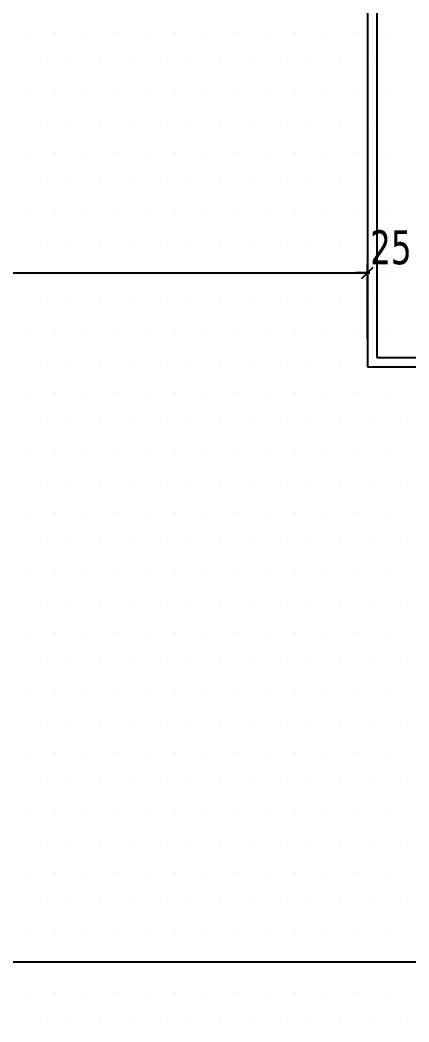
# Model space of a CAD drawing. Header units: millimetres. Extents: x 43168.9 to 43194.6, y -25545.1 to -25543.4.
# Drawn here: x 43175.4511 to 43175.4923, y -25544.3503 to -25544.2442 of the extents above; entities that cross this region are included whole.
import ezdxf

# ---------------------------------------------------------------- set-up
doc = ezdxf.new("R2010")
doc.units = ezdxf.units.MM
doc.header["$LTSCALE"] = 200
doc.linetypes.add('DASHDOT2', pattern=[0.5, 0.25, -0.125, 0, -0.125])
for name, color, linetype in [('aks_sgh', 5, 'DASHDOT2'), ('cam_sgh', 1, 'Continuous'), ('olcuic_sgh', 183, 'Continuous'), ('tarama-zemin_sgh', 197, 'Continuous')]:
    doc.layers.add(name, color=color, linetype=linetype)
doc.styles.add('dim', font='VERDANA.TTF', dxfattribs={"width": 0.7})

msp = doc.modelspace()

# ---------------------------------------------------------------- linework, layer by layer
at = {"color": 0, "linetype": 'ByBlock', "lineweight": -2}
msp.add_line((43175.48728, -25544.27156), (43175.48848, -25544.27036), dxfattribs=at)
msp.add_line((43175.48728, -25544.27156), (43175.48848, -25544.27036), dxfattribs=at)
at = {"layer": 'aks_sgh'}
msp.add_line((43175.80688, -25544.34392), (43175.00488, -25544.34392), dxfattribs=at)
at = {"layer": 'cam_sgh'}
for p, q in [((43175.48788, -25544.04592), (43175.48788, -25544.28092)), ((43175.48888, -25544.04692), (43175.48888, -25544.27992)), ((43175.48888, -25544.27992), (43175.54188, -25544.27992)), ((43175.48788, -25544.28092), (43175.54088, -25544.28092))]:
    msp.add_line(p, q, dxfattribs=at)
at = {"layer": 'olcuic_sgh'}
for p, q in [((43175.48788, -25544.27792), (43175.48788, -25544.26996)), ((43175.48788, -25544.27792), (43175.48788, -25544.26996)), ((43175.31863, -25544.27096), (43175.48813, -25544.27096)), ((43175.48788, -25544.27096), (43175.48668, -25544.27096))]:
    msp.add_line(p, q, dxfattribs=at)
at = {"layer": 'tarama-zemin_sgh'}
for p, q in [((43175.45169, -25544.24548), (43175.45169, -25544.24548)), ((43175.45486, -25544.24548), (43175.45486, -25544.24548)), ((43175.45804, -25544.24548), (43175.45804, -25544.24548)), ((43175.46121, -25544.24548), (43175.46121, -25544.24548)), ((43175.46439, -25544.24548), (43175.46439, -25544.24548)), ((43175.46756, -25544.24548), (43175.46756, -25544.24548)), ((43175.47074, -25544.24548), (43175.47074, -25544.24548)), ((43175.47391, -25544.24548), (43175.47391, -25544.24548)), ((43175.47709, -25544.24548), (43175.47709, -25544.24548)), ((43175.48026, -25544.24548), (43175.48026, -25544.24548)), ((43175.48344, -25544.24548), (43175.48344, -25544.24548)), ((43175.48661, -25544.24548), (43175.48661, -25544.24548)), ((43175.48979, -25544.24548), (43175.48979, -25544.24548)), ((43175.45327, -25544.24865), (43175.45327, -25544.24865)), ((43175.45645, -25544.24865), (43175.45645, -25544.24865)), ((43175.45962, -25544.24865), (43175.45962, -25544.24865)), ((43175.4628, -25544.24865), (43175.4628, -25544.24865)), ((43175.46597, -25544.24865), (43175.46597, -25544.24865)), ((43175.46915, -25544.24865), (43175.46915, -25544.24865)), ((43175.47232, -25544.24865), (43175.47232, -25544.24865)), ((43175.4755, -25544.24865), (43175.4755, -25544.24865)), ((43175.47867, -25544.24865), (43175.47867, -25544.24865)), ((43175.48185, -25544.24865), (43175.48185, -25544.24865)), ((43175.48502, -25544.24865), (43175.48502, -25544.24865)), ((43175.4882, -25544.24865), (43175.4882, -25544.24865)), ((43175.45169, -25544.25183), (43175.45169, -25544.25183)), ((43175.45486, -25544.25183), (43175.45486, -25544.25183)), ((43175.45804, -25544.25183), (43175.45804, -25544.25183)), ((43175.46121, -25544.25183), (43175.46121, -25544.25183)), ((43175.46439, -25544.25183), (43175.46439, -25544.25183)), ((43175.46756, -25544.25183), (43175.46756, -25544.25183)), ((43175.47074, -25544.25183), (43175.47074, -25544.25183)), ((43175.47391, -25544.25183), (43175.47391, -25544.25183)), ((43175.47709, -25544.25183), (43175.47709, -25544.25183)), ((43175.48026, -25544.25183), (43175.48026, -25544.25183)), ((43175.48344, -25544.25183), (43175.48344, -25544.25183)), ((43175.48661, -25544.25183), (43175.48661, -25544.25183)), ((43175.48979, -25544.25183), (43175.48979, -25544.25183)), ((43175.45327, -25544.255), (43175.45327, -25544.255)), ((43175.45645, -25544.255), (43175.45645, -25544.255)), ((43175.45962, -25544.255), (43175.45962, -25544.255)), ((43175.4628, -25544.255), (43175.4628, -25544.255)), ((43175.46597, -25544.255), (43175.46597, -25544.255)), ((43175.46915, -25544.255), (43175.46915, -25544.255)), ((43175.47232, -25544.255), (43175.47232, -25544.255)), ((43175.4755, -25544.255), (43175.4755, -25544.255)), ((43175.47867, -25544.255), (43175.47867, -25544.255)), ((43175.48185, -25544.255), (43175.48185, -25544.255)), ((43175.48502, -25544.255), (43175.48502, -25544.255)), ((43175.4882, -25544.255), (43175.4882, -25544.255)), ((43175.45169, -25544.25818), (43175.45169, -25544.25818)), ((43175.45486, -25544.25818), (43175.45486, -25544.25818)), ((43175.45804, -25544.25818), (43175.45804, -25544.25818)), ((43175.46121, -25544.25818), (43175.46121, -25544.25818)), ((43175.46439, -25544.25818), (43175.46439, -25544.25818)), ((43175.46756, -25544.25818), (43175.46756, -25544.25818)), ((43175.47074, -25544.25818), (43175.47074, -25544.25818)), ((43175.47391, -25544.25818), (43175.47391, -25544.25818)), ((43175.47709, -25544.25818), (43175.47709, -25544.25818)), ((43175.48026, -25544.25818), (43175.48026, -25544.25818)), ((43175.48344, -25544.25818), (43175.48344, -25544.25818)), ((43175.48661, -25544.25818), (43175.48661, -25544.25818)), ((43175.48979, -25544.25818), (43175.48979, -25544.25818)), ((43175.45327, -25544.26135), (43175.45327, -25544.26135)), ((43175.45645, -25544.26135), (43175.45645, -25544.26135)), ((43175.45962, -25544.26135), (43175.45962, -25544.26135)), ((43175.4628, -25544.26135), (43175.4628, -25544.26135)), ((43175.46597, -25544.26135), (43175.46597, -25544.26135)), ((43175.46915, -25544.26135), (43175.46915, -25544.26135)), ((43175.47232, -25544.26135), (43175.47232, -25544.26135)), ((43175.4755, -25544.26135), (43175.4755, -25544.26135)), ((43175.47867, -25544.26135), (43175.47867, -25544.26135)), ((43175.48185, -25544.26135), (43175.48185, -25544.26135)), ((43175.48502, -25544.26135), (43175.48502, -25544.26135)), ((43175.4882, -25544.26135), (43175.4882, -25544.26135)), ((43175.45169, -25544.26453), (43175.45169, -25544.26453)), ((43175.45486, -25544.26453), (43175.45486, -25544.26453)), ((43175.45804, -25544.26453), (43175.45804, -25544.26453)), ((43175.46121, -25544.26453), (43175.46121, -25544.26453)), ((43175.46439, -25544.26453), (43175.46439, -25544.26453)), ((43175.46756, -25544.26453), (43175.46756, -25544.26453)), ((43175.47074, -25544.26453), (43175.47074, -25544.26453)), ((43175.47391, -25544.26453), (43175.47391, -25544.26453)), ((43175.47709, -25544.26453), (43175.47709, -25544.26453)), ((43175.48026, -25544.26453), (43175.48026, -25544.26453)), ((43175.48344, -25544.26453), (43175.48344, -25544.26453)), ((43175.48661, -25544.26453), (43175.48661, -25544.26453)), ((43175.48979, -25544.26453), (43175.48979, -25544.26453)), ((43175.45327, -25544.2677), (43175.45327, -25544.2677)), ((43175.45645, -25544.2677), (43175.45645, -25544.2677)), ((43175.45962, -25544.2677), (43175.45962, -25544.2677)), ((43175.4628, -25544.2677), (43175.4628, -25544.2677)), ((43175.46597, -25544.2677), (43175.46597, -25544.2677)), ((43175.46915, -25544.2677), (43175.46915, -25544.2677)), ((43175.47232, -25544.2677), (43175.47232, -25544.2677)), ((43175.4755, -25544.2677), (43175.4755, -25544.2677)), ((43175.47867, -25544.2677), (43175.47867, -25544.2677)), ((43175.48185, -25544.2677), (43175.48185, -25544.2677)), ((43175.48502, -25544.2677), (43175.48502, -25544.2677)), ((43175.4882, -25544.2677), (43175.4882, -25544.2677)), ((43175.45169, -25544.27088), (43175.45169, -25544.27088)), ((43175.45486, -25544.27088), (43175.45486, -25544.27088)), ((43175.45804, -25544.27088), (43175.45804, -25544.27088)), ((43175.46121, -25544.27088), (43175.46121, -25544.27088)), ((43175.46439, -25544.27088), (43175.46439, -25544.27088)), ((43175.46756, -25544.27088), (43175.46756, -25544.27088)), ((43175.47074, -25544.27088), (43175.47074, -25544.27088)), ((43175.47391, -25544.27088), (43175.47391, -25544.27088)), ((43175.47709, -25544.27088), (43175.47709, -25544.27088)), ((43175.48026, -25544.27088), (43175.48026, -25544.27088)), ((43175.48344, -25544.27088), (43175.48344, -25544.27088)), ((43175.48661, -25544.27088), (43175.48661, -25544.27088)), ((43175.48979, -25544.27088), (43175.48979, -25544.27088)), ((43175.45327, -25544.27405), (43175.45327, -25544.27405)), ((43175.45645, -25544.27405), (43175.45645, -25544.27405)), ((43175.45962, -25544.27405), (43175.45962, -25544.27405)), ((43175.4628, -25544.27405), (43175.4628, -25544.27405)), ((43175.46597, -25544.27405), (43175.46597, -25544.27405)), ((43175.46915, -25544.27405), (43175.46915, -25544.27405)), ((43175.47232, -25544.27405), (43175.47232, -25544.27405)), ((43175.4755, -25544.27405), (43175.4755, -25544.27405)), ((43175.47867, -25544.27405), (43175.47867, -25544.27405)), ((43175.48185, -25544.27405), (43175.48185, -25544.27405)), ((43175.48502, -25544.27405), (43175.48502, -25544.27405)), ((43175.4882, -25544.27405), (43175.4882, -25544.27405)), ((43175.45169, -25544.27723), (43175.45169, -25544.27723)), ((43175.45486, -25544.27723), (43175.45486, -25544.27723)), ((43175.45804, -25544.27723), (43175.45804, -25544.27723)), ((43175.46121, -25544.27723), (43175.46121, -25544.27723)), ((43175.46439, -25544.27723), (43175.46439, -25544.27723)), ((43175.46756, -25544.27723), (43175.46756, -25544.27723)), ((43175.47074, -25544.27723), (43175.47074, -25544.27723)), ((43175.47391, -25544.27723), (43175.47391, -25544.27723)), ((43175.47709, -25544.27723), (43175.47709, -25544.27723)), ((43175.48026, -25544.27723), (43175.48026, -25544.27723)), ((43175.48344, -25544.27723), (43175.48344, -25544.27723)), ((43175.48661, -25544.27723), (43175.48661, -25544.27723)), ((43175.48979, -25544.27723), (43175.48979, -25544.27723)), ((43175.45327, -25544.2804), (43175.45327, -25544.2804)), ((43175.45645, -25544.2804), (43175.45645, -25544.2804)), ((43175.45962, -25544.2804), (43175.45962, -25544.2804)), ((43175.4628, -25544.2804), (43175.4628, -25544.2804)), ((43175.46597, -25544.2804), (43175.46597, -25544.2804)), ((43175.46915, -25544.2804), (43175.46915, -25544.2804)), ((43175.47232, -25544.2804), (43175.47232, -25544.2804)), ((43175.4755, -25544.2804), (43175.4755, -25544.2804)), ((43175.47867, -25544.2804), (43175.47867, -25544.2804)), ((43175.48185, -25544.2804), (43175.48185, -25544.2804)), ((43175.48502, -25544.2804), (43175.48502, -25544.2804)), ((43175.4882, -25544.2804), (43175.4882, -25544.2804)), ((43175.49137, -25544.2804), (43175.49137, -25544.2804)), ((43175.45169, -25544.28358), (43175.45169, -25544.28358)), ((43175.45486, -25544.28358), (43175.45486, -25544.28358)), ((43175.45804, -25544.28358), (43175.45804, -25544.28358)), ((43175.46121, -25544.28358), (43175.46121, -25544.28358)), ((43175.46439, -25544.28358), (43175.46439, -25544.28358)), ((43175.46756, -25544.28358), (43175.46756, -25544.28358)), ((43175.47074, -25544.28358), (43175.47074, -25544.28358)), ((43175.47391, -25544.28358), (43175.47391, -25544.28358)), ((43175.47709, -25544.28358), (43175.47709, -25544.28358)), ((43175.48026, -25544.28358), (43175.48026, -25544.28358)), ((43175.48344, -25544.28358), (43175.48344, -25544.28358)), ((43175.48661, -25544.28358), (43175.48661, -25544.28358)), ((43175.48979, -25544.28358), (43175.48979, -25544.28358)), ((43175.45327, -25544.28675), (43175.45327, -25544.28675)), ((43175.45645, -25544.28675), (43175.45645, -25544.28675)), ((43175.45962, -25544.28675), (43175.45962, -25544.28675)), ((43175.4628, -25544.28675), (43175.4628, -25544.28675)), ((43175.46597, -25544.28675), (43175.46597, -25544.28675)), ((43175.46915, -25544.28675), (43175.46915, -25544.28675)), ((43175.47232, -25544.28675), (43175.47232, -25544.28675)), ((43175.4755, -25544.28675), (43175.4755, -25544.28675)), ((43175.47867, -25544.28675), (43175.47867, -25544.28675)), ((43175.48185, -25544.28675), (43175.48185, -25544.28675)), ((43175.48502, -25544.28675), (43175.48502, -25544.28675)), ((43175.4882, -25544.28675), (43175.4882, -25544.28675)), ((43175.49137, -25544.28675), (43175.49137, -25544.28675)), ((43175.45169, -25544.28993), (43175.45169, -25544.28993)), ((43175.45486, -25544.28993), (43175.45486, -25544.28993)), ((43175.45804, -25544.28993), (43175.45804, -25544.28993)), ((43175.46121, -25544.28993), (43175.46121, -25544.28993)), ((43175.46439, -25544.28993), (43175.46439, -25544.28993)), ((43175.46756, -25544.28993), (43175.46756, -25544.28993)), ((43175.47074, -25544.28993), (43175.47074, -25544.28993)), ((43175.47391, -25544.28993), (43175.47391, -25544.28993)), ((43175.47709, -25544.28993), (43175.47709, -25544.28993)), ((43175.48026, -25544.28993), (43175.48026, -25544.28993)), ((43175.48344, -25544.28993), (43175.48344, -25544.28993)), ((43175.48661, -25544.28993), (43175.48661, -25544.28993)), ((43175.48979, -25544.28993), (43175.48979, -25544.28993)), ((43175.45327, -25544.2931), (43175.45327, -25544.2931)), ((43175.45645, -25544.2931), (43175.45645, -25544.2931)), ((43175.45962, -25544.2931), (43175.45962, -25544.2931)), ((43175.4628, -25544.2931), (43175.4628, -25544.2931)), ((43175.46597, -25544.2931), (43175.46597, -25544.2931)), ((43175.46915, -25544.2931), (43175.46915, -25544.2931)), ((43175.47232, -25544.2931), (43175.47232, -25544.2931)), ((43175.4755, -25544.2931), (43175.4755, -25544.2931)), ((43175.47867, -25544.2931), (43175.47867, -25544.2931)), ((43175.48185, -25544.2931), (43175.48185, -25544.2931)), ((43175.48502, -25544.2931), (43175.48502, -25544.2931)), ((43175.4882, -25544.2931), (43175.4882, -25544.2931)), ((43175.49137, -25544.2931), (43175.49137, -25544.2931)), ((43175.45169, -25544.29628), (43175.45169, -25544.29628)), ((43175.45486, -25544.29628), (43175.45486, -25544.29628)), ((43175.45804, -25544.29628), (43175.45804, -25544.29628)), ((43175.46121, -25544.29628), (43175.46121, -25544.29628)), ((43175.46439, -25544.29628), (43175.46439, -25544.29628)), ((43175.46756, -25544.29628), (43175.46756, -25544.29628)), ((43175.47074, -25544.29628), (43175.47074, -25544.29628)), ((43175.47391, -25544.29628), (43175.47391, -25544.29628)), ((43175.47709, -25544.29628), (43175.47709, -25544.29628)), ((43175.48026, -25544.29628), (43175.48026, -25544.29628)), ((43175.48344, -25544.29628), (43175.48344, -25544.29628)), ((43175.48661, -25544.29628), (43175.48661, -25544.29628)), ((43175.48979, -25544.29628), (43175.48979, -25544.29628)), ((43175.45327, -25544.29945), (43175.45327, -25544.29945)), ((43175.45645, -25544.29945), (43175.45645, -25544.29945)), ((43175.45962, -25544.29945), (43175.45962, -25544.29945)), ((43175.4628, -25544.29945), (43175.4628, -25544.29945)), ((43175.46597, -25544.29945), (43175.46597, -25544.29945)), ((43175.46915, -25544.29945), (43175.46915, -25544.29945)), ((43175.47232, -25544.29945), (43175.47232, -25544.29945)), ((43175.4755, -25544.29945), (43175.4755, -25544.29945)), ((43175.47867, -25544.29945), (43175.47867, -25544.29945)), ((43175.48185, -25544.29945), (43175.48185, -25544.29945)), ((43175.48502, -25544.29945), (43175.48502, -25544.29945)), ((43175.4882, -25544.29945), (43175.4882, -25544.29945)), ((43175.49137, -25544.29945), (43175.49137, -25544.29945)), ((43175.45169, -25544.30263), (43175.45169, -25544.30263)), ((43175.45486, -25544.30263), (43175.45486, -25544.30263)), ((43175.45804, -25544.30263), (43175.45804, -25544.30263)), ((43175.46121, -25544.30263), (43175.46121, -25544.30263)), ((43175.46439, -25544.30263), (43175.46439, -25544.30263)), ((43175.46756, -25544.30263), (43175.46756, -25544.30263)), ((43175.47074, -25544.30263), (43175.47074, -25544.30263)), ((43175.47391, -25544.30263), (43175.47391, -25544.30263)), ((43175.47709, -25544.30263), (43175.47709, -25544.30263)), ((43175.48026, -25544.30263), (43175.48026, -25544.30263)), ((43175.48344, -25544.30263), (43175.48344, -25544.30263)), ((43175.48661, -25544.30263), (43175.48661, -25544.30263)), ((43175.48979, -25544.30263), (43175.48979, -25544.30263)), ((43175.45327, -25544.3058), (43175.45327, -25544.3058)), ((43175.45645, -25544.3058), (43175.45645, -25544.3058)), ((43175.45962, -25544.3058), (43175.45962, -25544.3058)), ((43175.4628, -25544.3058), (43175.4628, -25544.3058)), ((43175.46597, -25544.3058), (43175.46597, -25544.3058)), ((43175.46915, -25544.3058), (43175.46915, -25544.3058)), ((43175.47232, -25544.3058), (43175.47232, -25544.3058)), ((43175.4755, -25544.3058), (43175.4755, -25544.3058)), ((43175.47867, -25544.3058), (43175.47867, -25544.3058)), ((43175.48185, -25544.3058), (43175.48185, -25544.3058)), ((43175.48502, -25544.3058), (43175.48502, -25544.3058)), ((43175.4882, -25544.3058), (43175.4882, -25544.3058)), ((43175.49137, -25544.3058), (43175.49137, -25544.3058)), ((43175.45169, -25544.30898), (43175.45169, -25544.30898)), ((43175.45486, -25544.30898), (43175.45486, -25544.30898)), ((43175.45804, -25544.30898), (43175.45804, -25544.30898)), ((43175.46121, -25544.30898), (43175.46121, -25544.30898)), ((43175.46439, -25544.30898), (43175.46439, -25544.30898)), ((43175.46756, -25544.30898), (43175.46756, -25544.30898)), ((43175.47074, -25544.30898), (43175.47074, -25544.30898)), ((43175.47391, -25544.30898), (43175.47391, -25544.30898)), ((43175.47709, -25544.30898), (43175.47709, -25544.30898)), ((43175.48026, -25544.30898), (43175.48026, -25544.30898)), ((43175.48344, -25544.30898), (43175.48344, -25544.30898)), ((43175.48661, -25544.30898), (43175.48661, -25544.30898)), ((43175.48979, -25544.30898), (43175.48979, -25544.30898)), ((43175.45327, -25544.31215), (43175.45327, -25544.31215)), ((43175.45645, -25544.31215), (43175.45645, -25544.31215)), ((43175.45962, -25544.31215), (43175.45962, -25544.31215)), ((43175.4628, -25544.31215), (43175.4628, -25544.31215)), ((43175.46597, -25544.31215), (43175.46597, -25544.31215)), ((43175.46915, -25544.31215), (43175.46915, -25544.31215)), ((43175.47232, -25544.31215), (43175.47232, -25544.31215)), ((43175.4755, -25544.31215), (43175.4755, -25544.31215)), ((43175.47867, -25544.31215), (43175.47867, -25544.31215)), ((43175.48185, -25544.31215), (43175.48185, -25544.31215)), ((43175.48502, -25544.31215), (43175.48502, -25544.31215)), ((43175.4882, -25544.31215), (43175.4882, -25544.31215)), ((43175.49137, -25544.31215), (43175.49137, -25544.31215)), ((43175.45169, -25544.31533), (43175.45169, -25544.31533)), ((43175.45486, -25544.31533), (43175.45486, -25544.31533)), ((43175.45804, -25544.31533), (43175.45804, -25544.31533)), ((43175.46121, -25544.31533), (43175.46121, -25544.31533)), ((43175.46439, -25544.31533), (43175.46439, -25544.31533)), ((43175.46756, -25544.31533), (43175.46756, -25544.31533)), ((43175.47074, -25544.31533), (43175.47074, -25544.31533)), ((43175.47391, -25544.31533), (43175.47391, -25544.31533)), ((43175.47709, -25544.31533), (43175.47709, -25544.31533)), ((43175.48026, -25544.31533), (43175.48026, -25544.31533)), ((43175.48344, -25544.31533), (43175.48344, -25544.31533)), ((43175.48661, -25544.31533), (43175.48661, -25544.31533)), ((43175.48979, -25544.31533), (43175.48979, -25544.31533)), ((43175.45327, -25544.3185), (43175.45327, -25544.3185)), ((43175.45645, -25544.3185), (43175.45645, -25544.3185)), ((43175.45962, -25544.3185), (43175.45962, -25544.3185)), ((43175.4628, -25544.3185), (43175.4628, -25544.3185)), ((43175.46597, -25544.3185), (43175.46597, -25544.3185)), ((43175.46915, -25544.3185), (43175.46915, -25544.3185)), ((43175.47232, -25544.3185), (43175.47232, -25544.3185)), ((43175.4755, -25544.3185), (43175.4755, -25544.3185)), ((43175.47867, -25544.3185), (43175.47867, -25544.3185)), ((43175.48185, -25544.3185), (43175.48185, -25544.3185)), ((43175.48502, -25544.3185), (43175.48502, -25544.3185)), ((43175.4882, -25544.3185), (43175.4882, -25544.3185)), ((43175.49137, -25544.3185), (43175.49137, -25544.3185)), ((43175.45169, -25544.32168), (43175.45169, -25544.32168)), ((43175.45486, -25544.32168), (43175.45486, -25544.32168)), ((43175.45804, -25544.32168), (43175.45804, -25544.32168)), ((43175.46121, -25544.32168), (43175.46121, -25544.32168)), ((43175.46439, -25544.32168), (43175.46439, -25544.32168)), ((43175.46756, -25544.32168), (43175.46756, -25544.32168)), ((43175.47074, -25544.32168), (43175.47074, -25544.32168)), ((43175.47391, -25544.32168), (43175.47391, -25544.32168)), ((43175.47709, -25544.32168), (43175.47709, -25544.32168)), ((43175.48026, -25544.32168), (43175.48026, -25544.32168)), ((43175.48344, -25544.32168), (43175.48344, -25544.32168)), ((43175.48661, -25544.32168), (43175.48661, -25544.32168)), ((43175.48979, -25544.32168), (43175.48979, -25544.32168)), ((43175.45327, -25544.32485), (43175.45327, -25544.32485)), ((43175.45645, -25544.32485), (43175.45645, -25544.32485)), ((43175.45962, -25544.32485), (43175.45962, -25544.32485)), ((43175.4628, -25544.32485), (43175.4628, -25544.32485)), ((43175.46597, -25544.32485), (43175.46597, -25544.32485)), ((43175.46915, -25544.32485), (43175.46915, -25544.32485)), ((43175.47232, -25544.32485), (43175.47232, -25544.32485)), ((43175.4755, -25544.32485), (43175.4755, -25544.32485)), ((43175.47867, -25544.32485), (43175.47867, -25544.32485)), ((43175.48185, -25544.32485), (43175.48185, -25544.32485)), ((43175.48502, -25544.32485), (43175.48502, -25544.32485)), ((43175.4882, -25544.32485), (43175.4882, -25544.32485)), ((43175.49137, -25544.32485), (43175.49137, -25544.32485)), ((43175.45169, -25544.32803), (43175.45169, -25544.32803)), ((43175.45486, -25544.32803), (43175.45486, -25544.32803)), ((43175.45804, -25544.32803), (43175.45804, -25544.32803)), ((43175.46121, -25544.32803), (43175.46121, -25544.32803)), ((43175.46439, -25544.32803), (43175.46439, -25544.32803)), ((43175.46756, -25544.32803), (43175.46756, -25544.32803)), ((43175.47074, -25544.32803), (43175.47074, -25544.32803)), ((43175.47391, -25544.32803), (43175.47391, -25544.32803)), ((43175.47709, -25544.32803), (43175.47709, -25544.32803)), ((43175.48026, -25544.32803), (43175.48026, -25544.32803)), ((43175.48344, -25544.32803), (43175.48344, -25544.32803)), ((43175.48661, -25544.32803), (43175.48661, -25544.32803)), ((43175.48979, -25544.32803), (43175.48979, -25544.32803)), ((43175.45327, -25544.3312), (43175.45327, -25544.3312)), ((43175.45645, -25544.3312), (43175.45645, -25544.3312)), ((43175.45962, -25544.3312), (43175.45962, -25544.3312)), ((43175.4628, -25544.3312), (43175.4628, -25544.3312)), ((43175.46597, -25544.3312), (43175.46597, -25544.3312)), ((43175.46915, -25544.3312), (43175.46915, -25544.3312)), ((43175.47232, -25544.3312), (43175.47232, -25544.3312)), ((43175.4755, -25544.3312), (43175.4755, -25544.3312)), ((43175.47867, -25544.3312), (43175.47867, -25544.3312)), ((43175.48185, -25544.3312), (43175.48185, -25544.3312)), ((43175.48502, -25544.3312), (43175.48502, -25544.3312)), ((43175.4882, -25544.3312), (43175.4882, -25544.3312)), ((43175.49137, -25544.3312), (43175.49137, -25544.3312)), ((43175.45169, -25544.33438), (43175.45169, -25544.33438)), ((43175.45486, -25544.33438), (43175.45486, -25544.33438)), ((43175.45804, -25544.33438), (43175.45804, -25544.33438)), ((43175.46121, -25544.33438), (43175.46121, -25544.33438)), ((43175.46439, -25544.33438), (43175.46439, -25544.33438)), ((43175.46756, -25544.33438), (43175.46756, -25544.33438)), ((43175.47074, -25544.33438), (43175.47074, -25544.33438)), ((43175.47391, -25544.33438), (43175.47391, -25544.33438)), ((43175.47709, -25544.33438), (43175.47709, -25544.33438)), ((43175.48026, -25544.33438), (43175.48026, -25544.33438)), ((43175.48344, -25544.33438), (43175.48344, -25544.33438)), ((43175.48661, -25544.33438), (43175.48661, -25544.33438)), ((43175.48979, -25544.33438), (43175.48979, -25544.33438)), ((43175.45327, -25544.33755), (43175.45327, -25544.33755)), ((43175.45645, -25544.33755), (43175.45645, -25544.33755)), ((43175.45962, -25544.33755), (43175.45962, -25544.33755)), ((43175.4628, -25544.33755), (43175.4628, -25544.33755)), ((43175.46597, -25544.33755), (43175.46597, -25544.33755)), ((43175.46915, -25544.33755), (43175.46915, -25544.33755)), ((43175.47232, -25544.33755), (43175.47232, -25544.33755)), ((43175.4755, -25544.33755), (43175.4755, -25544.33755)), ((43175.47867, -25544.33755), (43175.47867, -25544.33755)), ((43175.48185, -25544.33755), (43175.48185, -25544.33755)), ((43175.48502, -25544.33755), (43175.48502, -25544.33755)), ((43175.4882, -25544.33755), (43175.4882, -25544.33755)), ((43175.49137, -25544.33755), (43175.49137, -25544.33755)), ((43175.45169, -25544.34073), (43175.45169, -25544.34073)), ((43175.45486, -25544.34073), (43175.45486, -25544.34073)), ((43175.45804, -25544.34073), (43175.45804, -25544.34073)), ((43175.46121, -25544.34073), (43175.46121, -25544.34073)), ((43175.46439, -25544.34073), (43175.46439, -25544.34073)), ((43175.46756, -25544.34073), (43175.46756, -25544.34073)), ((43175.47074, -25544.34073), (43175.47074, -25544.34073)), ((43175.47391, -25544.34073), (43175.47391, -25544.34073)), ((43175.47709, -25544.34073), (43175.47709, -25544.34073)), ((43175.48026, -25544.34073), (43175.48026, -25544.34073)), ((43175.48344, -25544.34073), (43175.48344, -25544.34073)), ((43175.48661, -25544.34073), (43175.48661, -25544.34073)), ((43175.48979, -25544.34073), (43175.48979, -25544.34073)), ((43175.45327, -25544.3439), (43175.45327, -25544.3439)), ((43175.45645, -25544.3439), (43175.45645, -25544.3439)), ((43175.45962, -25544.3439), (43175.45962, -25544.3439)), ((43175.4628, -25544.3439), (43175.4628, -25544.3439)), ((43175.46597, -25544.3439), (43175.46597, -25544.3439)), ((43175.46915, -25544.3439), (43175.46915, -25544.3439)), ((43175.47232, -25544.3439), (43175.47232, -25544.3439)), ((43175.4755, -25544.3439), (43175.4755, -25544.3439)), ((43175.47867, -25544.3439), (43175.47867, -25544.3439)), ((43175.48185, -25544.3439), (43175.48185, -25544.3439)), ((43175.48502, -25544.3439), (43175.48502, -25544.3439)), ((43175.4882, -25544.3439), (43175.4882, -25544.3439)), ((43175.49137, -25544.3439), (43175.49137, -25544.3439)), ((43175.45169, -25544.34708), (43175.45169, -25544.34708)), ((43175.45486, -25544.34708), (43175.45486, -25544.34708)), ((43175.45804, -25544.34708), (43175.45804, -25544.34708)), ((43175.46121, -25544.34708), (43175.46121, -25544.34708)), ((43175.46439, -25544.34708), (43175.46439, -25544.34708)), ((43175.46756, -25544.34708), (43175.46756, -25544.34708)), ((43175.47074, -25544.34708), (43175.47074, -25544.34708)), ((43175.47391, -25544.34708), (43175.47391, -25544.34708)), ((43175.47709, -25544.34708), (43175.47709, -25544.34708)), ((43175.48026, -25544.34708), (43175.48026, -25544.34708)), ((43175.48344, -25544.34708), (43175.48344, -25544.34708)), ((43175.48661, -25544.34708), (43175.48661, -25544.34708)), ((43175.48979, -25544.34708), (43175.48979, -25544.34708)), ((43175.45327, -25544.35025), (43175.45327, -25544.35025)), ((43175.45645, -25544.35025), (43175.45645, -25544.35025)), ((43175.45962, -25544.35025), (43175.45962, -25544.35025)), ((43175.4628, -25544.35025), (43175.4628, -25544.35025)), ((43175.46597, -25544.35025), (43175.46597, -25544.35025)), ((43175.46915, -25544.35025), (43175.46915, -25544.35025)), ((43175.47232, -25544.35025), (43175.47232, -25544.35025)), ((43175.4755, -25544.35025), (43175.4755, -25544.35025)), ((43175.47867, -25544.35025), (43175.47867, -25544.35025)), ((43175.48185, -25544.35025), (43175.48185, -25544.35025)), ((43175.48502, -25544.35025), (43175.48502, -25544.35025)), ((43175.4882, -25544.35025), (43175.4882, -25544.35025)), ((43175.49137, -25544.35025), (43175.49137, -25544.35025))]:
    msp.add_line(p, q, dxfattribs=at)

# ---------------------------------------------------------------- texts
at = {"layer": 'olcuic_sgh', "color": 2, "style": 'dim', "width": 0.7}
msp.add_text('25', height=0.0036, dxfattribs=at).set_placement((43175.48816, -25544.27005))

doc.saveas('drawing.dxf')
